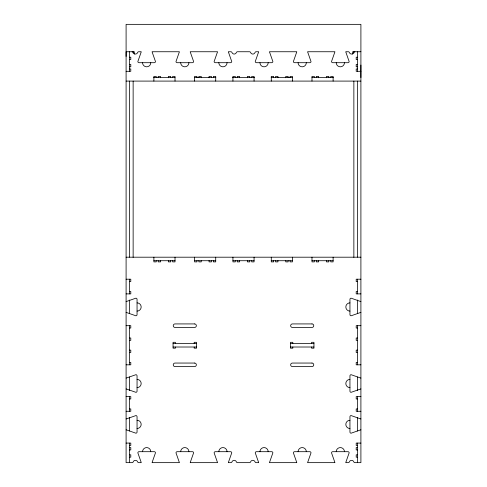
<?xml version="1.0" encoding="UTF-8"?>
<svg xmlns="http://www.w3.org/2000/svg" width="487" height="487" viewBox="0 0 487 487"><rect width="100%" height="100%" fill="white"/><g stroke="black" fill="none" stroke-linecap="round" stroke-linejoin="round"><path stroke-width="0.73" d="M126.096 56.437L126.096 51.744L134.315 51.744L134.315 54.094M360.904 77.573L360.904 65.051M360.904 51.744L360.904 24.35L126.096 24.35L126.096 462.65L132.099 462.65A1.175 1.175 0 0 0 133.201 461.865A2.35 2.35 0 0 1 137.632 461.865A1.175 1.175 0 0 0 138.74 462.65L141.212 462.65A1.175 1.175 0 0 0 141.163 462.315L137.858 452.867A1.175 1.175 0 0 1 139.032 451.692L154.294 451.692A1.175 1.175 0 0 1 155.469 452.867L152.163 462.315A1.175 1.175 0 0 0 152.114 462.65L179.35 462.65A1.175 1.175 0 0 0 179.301 462.315L175.996 452.867A1.175 1.175 0 0 1 177.171 451.692L192.432 451.692A1.175 1.175 0 0 1 193.607 452.867L190.295 462.315A1.175 1.175 0 0 0 190.247 462.65L217.488 462.65A1.175 1.175 0 0 0 217.439 462.315L214.128 452.867A1.175 1.175 0 0 1 215.303 451.692L230.564 451.692A1.175 1.175 0 0 1 231.739 452.867L228.433 462.315A1.175 1.175 0 0 0 228.385 462.65L230.862 462.65A1.175 1.175 0 0 0 231.8 462.175L232.299 461.25A2.35 2.35 0 0 1 236.067 461.25L236.56 462.175A1.175 1.175 0 0 0 237.504 462.65L249.496 462.65A1.175 1.175 0 0 0 250.44 462.175L250.933 461.25A2.35 2.35 0 0 1 254.701 461.25L255.2 462.175A1.175 1.175 0 0 0 256.138 462.65L258.615 462.65A1.175 1.175 0 0 0 258.567 462.315L255.261 452.867A1.175 1.175 0 0 1 256.436 451.692L271.697 451.692A1.175 1.175 0 0 1 272.872 452.867L269.561 462.315A1.175 1.175 0 0 0 269.512 462.65L296.753 462.65A1.175 1.175 0 0 0 296.705 462.315L293.393 452.867A1.175 1.175 0 0 1 294.568 451.692L309.829 451.692A1.175 1.175 0 0 1 311.004 452.867L307.699 462.315A1.175 1.175 0 0 0 307.65 462.65L334.886 462.65A1.175 1.175 0 0 0 334.837 462.315L331.531 452.867A1.175 1.175 0 0 1 332.706 451.692L347.968 451.692A1.175 1.175 0 0 1 349.142 452.867L345.837 462.315A1.175 1.175 0 0 0 345.788 462.65L348.26 462.65A1.175 1.175 0 0 0 349.368 461.865A2.35 2.35 0 0 1 353.799 461.865A1.175 1.175 0 0 0 354.901 462.65L360.904 462.65L360.904 51.744L352.685 51.744L352.685 54.094M129.621 57.223L130.796 57.223L130.796 59.572L129.451 59.572M357.379 57.223L356.204 57.223L356.204 59.572L357.549 59.572M129.451 64.461L130.796 64.461L130.796 66.81L129.621 66.81M357.549 64.461L356.204 64.461L356.204 66.81L357.379 66.81M129.621 68.965L130.796 68.965L130.796 71.309L126.096 71.309M357.379 68.965L356.204 68.965L356.204 71.309L360.904 71.309M153.618 77.573L175.016 77.573M194.581 77.573L215.814 77.573M232.5 77.573L254.5 77.573M271.186 77.573L292.419 77.573M311.984 77.573L333.382 77.573M126.096 81.092L360.904 81.092M126.096 257.197L360.904 257.197M153.886 260.722L175.016 260.722M194.581 260.722L215.717 260.722M232.932 260.722L254.068 260.722M271.283 260.722L292.419 260.722M311.984 260.722L333.114 260.722M126.096 279.209L130.796 279.209L130.796 281.559L129.621 281.559M360.904 279.209L356.204 279.209L356.204 281.559L357.379 281.559M129.621 291.536L130.796 291.536L130.796 293.886L126.096 293.886M357.379 291.536L356.204 291.536L356.204 293.886L360.904 293.886M126.096 325.681L130.796 325.681L130.796 328.031L129.621 328.031M360.904 325.681L356.204 325.681L356.204 328.031L357.379 328.031M129.621 338.008L130.796 338.008L130.796 340.358L129.451 340.358M357.379 338.008L356.204 338.008L356.204 340.358L357.549 340.358M173.062 343.487L196.541 343.487M290.459 343.487L313.938 343.487M173.062 347.012L196.541 347.012M290.459 347.012L313.938 347.012M129.451 350.141L130.796 350.141L130.796 352.491L129.621 352.491M357.549 350.141L356.204 350.141L356.204 352.491L357.379 352.491M129.621 362.468L130.796 362.468L130.796 364.818L126.096 364.818M357.379 362.468L356.204 362.468L356.204 364.818L360.904 364.818M126.096 396.613L130.796 396.613L130.796 398.956L129.621 398.956M360.904 396.613L356.204 396.613L356.204 398.956L357.379 398.956M129.621 408.94L130.796 408.94L130.796 411.284L126.096 411.284M357.379 408.94L356.204 408.94L356.204 411.284L360.904 411.284M126.096 443.085L130.796 443.085L130.796 445.428L129.621 445.428M360.904 443.085L356.204 443.085L356.204 445.428L357.379 445.428M129.621 447.583L130.796 447.583L130.796 449.933L129.451 449.933M357.379 447.583L356.204 447.583L356.204 449.933L357.549 449.933M129.451 454.821L130.796 454.821L130.796 457.171L129.621 457.171M357.549 454.821L356.204 454.821L356.204 457.171L357.379 457.171M357.379 51.744L357.379 71.309M357.379 81.092L357.379 257.197M357.379 279.209L357.379 293.886M357.379 299.998L357.379 313.549M357.379 325.681L357.379 364.818M357.379 376.95L357.379 390.501M357.379 396.613L357.379 411.284M357.379 417.414L357.379 431.032M357.379 443.085L357.379 462.65M353.86 51.744L353.86 53.083M353.86 81.092L353.86 257.367M333.114 81.092L333.114 76.398L330.77 76.398L330.77 77.573M333.114 257.197L333.114 261.89L330.77 261.89L330.77 260.722M328.81 77.573L328.81 76.398L326.467 76.398L326.467 77.737M328.81 260.722L328.81 261.89L326.467 261.89L326.467 260.551M318.638 77.737L318.638 76.398L316.288 76.398L316.288 77.573M318.638 260.551L318.638 261.89L316.288 261.89L316.288 260.722M314.334 77.573L314.334 76.398L311.984 76.398L311.984 81.092M314.334 260.722L314.334 261.89L311.984 261.89L311.984 257.197M311.595 343.487L311.595 342.312L313.938 342.312L313.938 348.181L311.595 348.181L311.595 347.012M292.809 343.487L292.809 342.312L290.459 342.312L290.459 348.181L292.809 348.181L292.809 347.012M292.419 81.092L292.419 76.398L290.069 76.398L290.069 77.573M292.419 257.197L292.419 261.89L290.069 261.89L290.069 260.722M288.115 77.573L288.115 76.398L285.766 76.398L285.766 77.737M288.115 260.722L288.115 261.89L285.766 261.89L285.766 260.551M277.937 77.737L277.937 76.398L275.587 76.398L275.587 77.573M277.937 260.551L277.937 261.89L275.587 261.89L275.587 260.722M273.633 77.573L273.633 76.398L271.283 76.398L271.283 81.092M273.633 260.722L273.633 261.89L271.283 261.89L271.283 257.197M254.068 81.092L254.068 76.398L251.718 76.398L251.718 77.573M254.068 257.197L254.068 261.89L251.718 261.89L251.718 260.722M249.764 77.573L249.764 76.398L247.414 76.398L247.414 77.737M249.764 260.722L249.764 261.89L247.414 261.89L247.414 260.551M239.586 77.737L239.586 76.398L237.236 76.398L237.236 77.573M239.586 260.551L239.586 261.89L237.236 261.89L237.236 260.722M235.282 77.573L235.282 76.398L232.932 76.398L232.932 81.092M235.282 260.722L235.282 261.89L232.932 261.89L232.932 257.197M215.717 81.092L215.717 76.398L213.367 76.398L213.367 77.573M215.717 257.197L215.717 261.89L213.367 261.89L213.367 260.722M211.413 77.573L211.413 76.398L209.063 76.398L209.063 77.737M211.413 260.722L211.413 261.89L209.063 261.89L209.063 260.551M201.234 77.737L201.234 76.398L198.885 76.398L198.885 77.573M201.234 260.551L201.234 261.89L198.885 261.89L198.885 260.722M196.931 77.573L196.931 76.398L194.581 76.398L194.581 81.092M196.931 260.722L196.931 261.89L194.581 261.89L194.581 257.197M194.191 343.487L194.191 342.312L196.541 342.312L196.541 348.181L194.191 348.181L194.191 347.012M175.405 343.487L175.405 342.312L173.062 342.312L173.062 348.181L175.405 348.181L175.405 347.012M175.016 81.092L175.016 76.398L172.666 76.398L172.666 77.573M175.016 257.197L175.016 261.89L172.666 261.89L172.666 260.722M170.712 77.573L170.712 76.398L168.362 76.398L168.362 77.737M170.712 260.722L170.712 261.89L168.362 261.89L168.362 260.551M160.533 77.737L160.533 76.398L158.19 76.398L158.19 77.573M160.533 260.551L160.533 261.89L158.19 261.89L158.19 260.722M156.23 77.573L156.23 76.398L153.886 76.398L153.886 81.092M156.23 260.722L156.23 261.89L153.886 261.89L153.886 257.197M133.14 51.744L133.14 53.083M133.14 81.092L133.14 257.367M129.621 51.744L129.621 71.309M129.621 81.092L129.621 257.197M129.621 279.209L129.621 293.886M129.621 299.998L129.621 313.549M129.621 325.681L129.621 364.818M129.621 376.95L129.621 390.501M129.621 396.613L129.621 411.284M129.621 417.414L129.621 431.032M129.621 443.085L129.621 462.65M132.099 51.744A1.175 1.175 0 0 1 133.036 52.219L133.201 52.529A2.35 2.35 0 0 0 137.632 52.529A1.175 1.175 0 0 1 138.74 51.744L141.212 51.744A1.175 1.175 0 0 1 141.163 52.079L137.858 61.526A1.175 1.175 0 0 0 138.205 62.36L139.032 62.701L154.294 62.701L155.122 62.36A1.175 1.175 0 0 0 155.469 61.526L152.163 52.079A1.181 1.181 0 0 1 152.114 51.744L179.35 51.744A1.175 1.175 0 0 1 179.301 52.079L175.996 61.526A1.175 1.175 0 0 0 176.337 62.36L177.171 62.701L192.432 62.701L193.26 62.36A1.175 1.175 0 0 0 193.607 61.526L190.295 52.079A1.181 1.181 0 0 1 190.247 51.744L217.488 51.744A1.175 1.175 0 0 1 217.439 52.079L214.128 61.526A1.175 1.175 0 0 0 214.475 62.36L215.303 62.701L230.564 62.701L231.398 62.36A1.175 1.175 0 0 0 231.739 61.526L228.433 52.079A1.181 1.181 0 0 1 228.385 51.744L230.862 51.744A1.175 1.175 0 0 1 231.8 52.219L231.97 52.529A2.35 2.35 0 0 0 236.396 52.529L236.56 52.219A1.175 1.175 0 0 1 237.504 51.744L249.496 51.744A1.175 1.175 0 0 1 250.44 52.219L250.604 52.529A2.35 2.35 0 0 0 255.036 52.529L255.2 52.219A1.175 1.175 0 0 1 256.138 51.744L258.615 51.744A1.175 1.175 0 0 1 258.567 52.079L255.261 61.526A1.175 1.175 0 0 0 255.602 62.36L256.436 62.701L271.697 62.701L272.525 62.36A1.175 1.175 0 0 0 272.872 61.526L269.561 52.079A1.181 1.181 0 0 1 269.512 51.744L296.753 51.744A1.175 1.175 0 0 1 296.705 52.079L293.393 61.526A1.175 1.175 0 0 0 293.74 62.36L294.568 62.701L309.829 62.701L310.663 62.36A1.175 1.175 0 0 0 311.004 61.526L307.699 52.079A1.181 1.181 0 0 1 307.65 51.744L334.886 51.744A1.175 1.175 0 0 1 334.837 52.079L331.531 61.526A1.175 1.175 0 0 0 331.878 62.36L332.706 62.701L347.968 62.701L348.795 62.36A1.175 1.175 0 0 0 349.142 61.526L345.837 52.079A1.181 1.181 0 0 1 345.788 51.744L348.26 51.744A1.175 1.175 0 0 1 349.203 52.219L349.368 52.529A2.35 2.35 0 0 0 353.799 52.529L353.964 52.219A1.175 1.175 0 0 1 354.901 51.744M268.173 62.695A4.109 4.109 0 0 1 264.064 66.81A4.109 4.109 0 0 1 259.955 62.695M306.311 62.695A4.109 4.109 0 0 1 302.202 66.81A4.109 4.109 0 0 1 298.093 62.695M344.449 62.695A4.115 4.115 0 0 1 340.334 66.81A4.115 4.115 0 0 1 336.219 62.695M150.775 62.695A4.109 4.109 0 0 1 146.66 66.81A4.109 4.109 0 0 1 142.551 62.695M188.907 62.695A4.109 4.109 0 0 1 184.798 66.81A4.109 4.109 0 0 1 180.689 62.695M227.045 62.701A4.109 4.109 0 0 1 222.936 66.81A4.109 4.109 0 0 1 218.827 62.701M336.225 451.692A4.109 4.109 0 0 1 340.334 447.583A4.109 4.109 0 0 1 344.443 451.692M298.093 451.692A4.109 4.109 0 0 1 302.202 447.583A4.109 4.109 0 0 1 306.311 451.692M259.955 451.692A4.109 4.109 0 0 1 264.064 447.583A4.109 4.109 0 0 1 268.173 451.692M218.827 451.692A4.109 4.109 0 0 1 222.936 447.583A4.109 4.109 0 0 1 227.045 451.692M180.689 451.692A4.109 4.109 0 0 1 184.798 447.583A4.109 4.109 0 0 1 188.907 451.692M142.557 451.692A4.109 4.109 0 0 1 146.666 447.583A4.109 4.109 0 0 1 150.775 451.692M360.904 388.961A1.175 1.175 0 0 0 360.569 389.01L351.121 392.315A1.175 1.175 0 0 1 349.946 391.14L349.946 375.879A1.175 1.175 0 0 1 351.121 374.704L360.569 378.009A1.175 1.175 0 0 0 360.904 378.064M360.904 418.936A1.175 1.175 0 0 1 360.569 418.887L351.121 415.581A1.175 1.175 0 0 0 349.946 416.756L349.946 432.018A1.175 1.175 0 0 0 351.121 433.193L360.569 429.887A1.175 1.175 0 0 1 360.904 429.838M349.946 428.499A4.109 4.109 0 0 1 345.837 424.39A4.109 4.109 0 0 1 349.946 420.281M126.096 429.838A1.175 1.175 0 0 1 126.431 429.887L135.879 433.193A1.175 1.175 0 0 0 137.054 432.018L137.054 416.756A1.175 1.175 0 0 0 135.879 415.581L126.431 418.887A1.175 1.175 0 0 1 126.096 418.936M137.054 420.281A4.109 4.109 0 0 1 141.163 424.39A4.109 4.109 0 0 1 137.054 428.499M126.096 388.961A1.175 1.175 0 0 1 126.431 389.01L135.879 392.315A1.175 1.175 0 0 0 137.054 391.14L137.054 375.879A1.175 1.175 0 0 0 135.879 374.704L126.431 378.009A1.175 1.175 0 0 1 126.096 378.064M137.054 379.403A4.109 4.109 0 0 1 141.163 383.512A4.109 4.109 0 0 1 137.054 387.622M349.946 387.622A4.109 4.109 0 0 1 345.837 383.512A4.109 4.109 0 0 1 349.946 379.403M126.096 301.538A1.175 1.175 0 0 0 126.431 301.49L135.879 298.178A1.175 1.175 0 0 1 137.054 299.353L137.054 314.614A1.175 1.175 0 0 1 135.879 315.789L126.431 312.484A1.175 1.175 0 0 0 126.096 312.435M360.904 301.538A1.175 1.175 0 0 1 360.569 301.49L351.121 298.178A1.175 1.175 0 0 0 349.946 299.353L349.946 314.614A1.175 1.175 0 0 0 351.121 315.789L360.569 312.484A1.175 1.175 0 0 1 360.904 312.435M349.946 311.096A4.109 4.109 0 0 1 345.837 306.987A4.109 4.109 0 0 1 349.946 302.877M137.054 302.877A4.109 4.109 0 0 1 141.163 306.987A4.109 4.109 0 0 1 137.054 311.096M194.581 323.922L175.016 323.922A1.759 1.759 0 0 0 173.256 325.681A1.759 1.759 0 0 0 175.016 327.441L194.581 327.441A1.759 1.759 0 0 0 196.346 325.681A1.759 1.759 0 0 0 194.581 323.922M311.984 323.922L292.419 323.922A1.759 1.759 0 0 0 290.654 325.681A1.759 1.759 0 0 0 292.419 327.441L311.984 327.441A1.759 1.759 0 0 0 313.744 325.681A1.759 1.759 0 0 0 311.984 323.922M194.581 363.052L175.016 363.052A1.759 1.759 0 0 0 173.256 364.818A1.759 1.759 0 0 0 175.016 366.577L194.581 366.577A1.759 1.759 0 0 0 196.346 364.818A1.759 1.759 0 0 0 194.581 363.052M311.984 363.052L292.419 363.052A1.759 1.759 0 0 0 290.654 364.818A1.759 1.759 0 0 0 292.419 366.577L311.984 366.577A1.759 1.759 0 0 0 313.744 364.818A1.759 1.759 0 0 0 311.984 363.052"/></g></svg>
